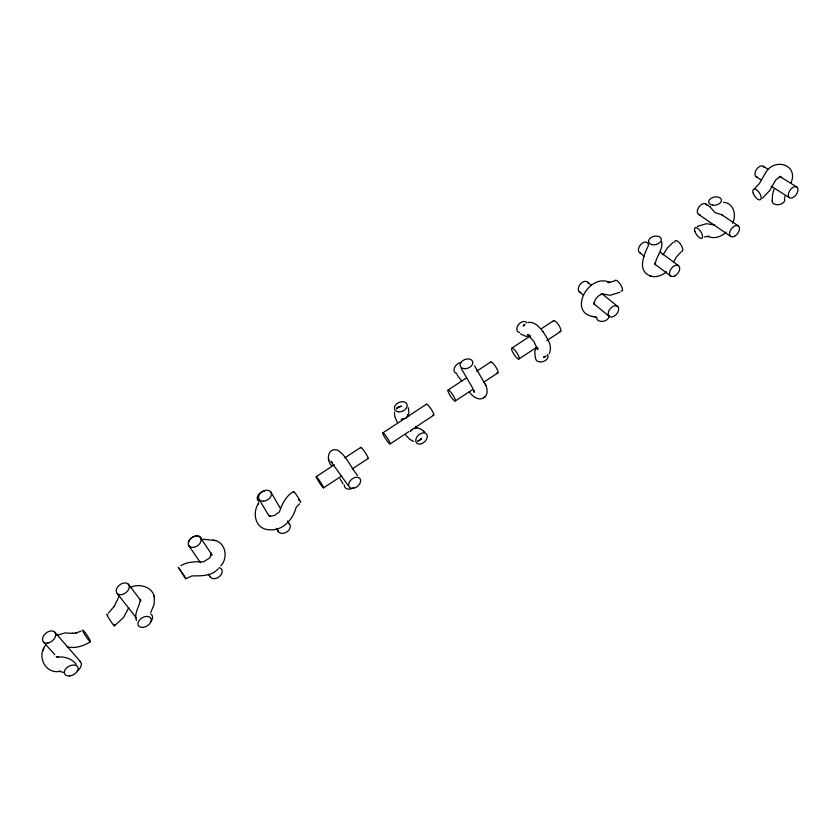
<?xml version="1.0" encoding="UTF-8"?>
<svg xmlns="http://www.w3.org/2000/svg" width="840" height="840" viewBox="0 0 840 840"><rect width="100%" height="100%" fill="white"/><g stroke="black" fill="none" stroke-linecap="round" stroke-linejoin="round"><path stroke-width="1.26" d="M258.51 502.845L258.416 504.094L258.552 503.286C252.042 512.883 255.14 528.749 268.454 529.715C282.544 531.52 292.95 519.509 296.237 507.15L299.565 503.8M394.433 412.125L394.758 416.462L397.268 422.31M474.149 390.59L474.233 392.322L472.406 387.597L461.181 368.351M300.111 501.806C303.513 505.376 292.677 488.607 294.031 492.534M784.76 197.589L784.99 196.161M648.669 244.839C644.332 254.352 636.3 270.732 650.643 276.108M45.969 644.837C36.141 655.662 45.276 674.625 60.218 671.286L59.388 671.234L63.504 672.462M537.841 347.644L537.548 349.398L533.988 341.607L527.656 334.551L529.798 335.265M128.73 607.772L123.543 617.484L114.523 625.8M791.101 182.732C798.714 164.283 774.039 157.5 765.576 172.788M150.759 612.528L154.161 604.244L154.34 597.376M774.06 189.284L772.548 194.439L772.223 201.023M732.533 223.157C736.922 215.397 733.614 202.755 723.502 202.303M43.019 650.664L43.271 650.055M43.764 648.827L43.985 648.291M673.9 261.524L676.242 257.187L680.841 252.242M663.033 254.846L667.443 247.936L673.228 242.214M549.213 353.735C553.067 346.132 547.134 337.974 543.029 331.779M536.434 347.498L534.797 351.425L535.269 357.599M119.081 596.316L114.167 606.596L114.408 606.102L108.433 613.095M220.878 565.835C228.123 558.117 225.992 543.05 214.883 540.372M765.65 172.683L759.433 183.509L754.887 188.349M421.05 438.869L421.449 438.375L420.242 439.814M762.447 198.209L769.828 190.365L775.677 180.096L780.066 176.642L796.887 187.026A6.5 3.822 -55.1 0 1 793.989 196.917A6.5 3.822 -55.1 0 1 788.582 193.095A6.5 3.822 -55.1 0 1 796.887 187.026M524.328 324.776L523.226 326.088L524.654 324.356M406.497 417.659L408.901 413.332L408.314 407.747M396.701 408.923C396.396 407.221 403.578 405.846 400.554 406.392M421.292 438.554L420.483 439.519L421.449 438.375M484.659 397.131C488.271 394.023 487.4 388.605 485.594 384.752M218.264 568.764C211.481 576.45 201.138 575.788 192.024 575.915L185.724 578.707L178.259 567.304L181.335 571.589M726.201 232.05C721.508 236.722 713.948 239.421 707.721 236.24L708.614 236.471L704.529 236.859M403.757 419.013L401.279 419.517L405.909 418.12M469.151 391.808C472.437 396.165 478.58 401.51 484.113 397.562M405.52 418.446L406.896 417.333M524.013 325.132L524.937 324.387M545.339 356.496L546.21 355.793M396.648 408.135L398.664 406.802L401.583 406.287M420.641 439.32L418.226 441.147M483.756 397.845L485.016 396.837M412.031 429.524L410.298 431.204L413.532 428.411L417.9 427.969L421.638 429.597L424.736 432.222M666.488 271.793C662.014 275.635 655.525 278.04 649.761 275.846M293.654 491.484C285.999 495.884 282.167 503.874 279.457 511.77L274.712 515.382L270.942 516.212L268.464 515.267L269.031 515.96M323.558 487.882A6.71 0.578 56.6 0 0 318.581 479.367A6.71 0.578 56.6 0 0 317.51 479.567A6.71 0.578 56.6 0 0 323.558 487.882L341.659 475.944M352.264 468.941L368.099 458.504M390.117 443.971A6.636 0.956 56.6 0 0 385.497 435.351A6.636 0.956 56.6 0 0 383.891 435.918A6.636 0.956 56.6 0 0 390.117 443.971L408.87 431.603M415.096 427.497L433.681 415.233M455.228 401.016A6.562 1.312 56.6 0 0 450.933 392.312A6.562 1.312 56.6 0 0 448.812 393.215A6.562 1.312 56.6 0 0 455.228 401.016L472.542 389.592M483.704 382.231L497.837 372.907M518.91 359.006A6.489 1.659 56.6 0 0 514.941 350.207A6.489 1.659 56.6 0 0 512.327 351.445A6.489 1.659 56.6 0 0 518.91 359.006L536.855 347.161M546.767 340.62L560.606 331.495M316.207 476.669L334.341 464.751M344.967 457.769L360.822 447.353M382.882 432.863L403.736 419.16M407.883 416.43L426.51 404.187M448.077 390.012L466.442 377.947M476.595 371.28L490.76 361.977M511.865 348.106L529.83 336.305M541.748 328.471L553.613 320.67M90.395 641.718C83.633 646.118 75.212 648.679 67.179 646.916M419.717 440.066L417.375 441.021M180.831 565.761C187.666 561.414 195.762 561.666 203.427 561.865L209.465 558.127L211.407 554.274L211.271 555.072L211.218 553.235L211.449 554.683L210.966 553.119L211.628 554.138L211.26 553.739M81.07 631.071L75.957 633.077L76.545 632.929L71.904 633.328L72.723 633.444L65.121 632.888L56.973 635.313M619.868 292.268L610.271 295.25L601.944 293.937L602.826 294.2L600.695 294.504L601.346 294.294C597.429 295.911 593.827 300.048 594.3 304.469L594.122 303.618L594.605 304.521M613.725 281.096L609.095 282.502L609.945 282.492C588.336 272.129 566.118 314.695 595.55 316.858L594.71 316.575L595.634 316.943M697.263 226.422L706.514 223.681L714.63 224.994M130.19 587.601C139.293 582.792 153.405 586.876 154.518 598.238M530.303 336L525.84 336.336L520.506 333.9M545.664 356.664L543.449 357.168L544.488 357.01M528.224 322.476C534.797 321.405 539.616 327.348 543.175 331.979M414.246 428.61L415.548 428.505M591.938 316.481L593.418 316.565M215.68 540.593L203.018 539.196M213.266 539.921L214.011 540.13M651.063 276.224L651.913 276.476M602.353 294.063L603.236 294.336M413.616 441.462L409.689 439.288L405.237 434.49M779.615 176.369L780.476 176.757M721.739 214.736L722.683 215.04L715.05 212.646L710.199 207.071M332.462 462.525L330.844 461.391L348.338 485.719M763.329 166.299L768.023 169.197M756.137 176.747L760.788 179.676M771.162 186.186L789.443 197.684M705.758 203.952L710.294 207.018M722.253 215.082L738.224 225.845M698.618 214.421L730.821 236.534M357.609 475.534C350.679 467.429 346.899 456.173 337.743 450.198C327.757 446.891 325.826 460.362 331.748 465.854M660.208 252.158L678.29 265.514M639.891 252.893L644.238 256.158M655.673 264.747L670.95 276.224M587.654 282.145L591.014 284.875M602.942 294.536L617.747 306.526A6.531 4.179 -50.1 0 1 613.83 316.365A6.531 4.179 -50.1 0 1 608.633 311.304A6.531 4.179 -50.1 0 1 617.747 306.526M579.222 291.69L583.401 295.134M594.395 304.195L609.074 316.292M56.973 657.079L56.248 656.471L58.244 657.101L57.414 657.038C64.355 656.387 71.925 658.56 76.209 664.346M423.581 431.12L424.337 431.844M654.801 264.107L655.19 264.789C655.557 256.757 663.4 250.194 661.626 241.469M140.816 600.337L140.333 599.445C139.776 606.428 133.707 613 136.479 620.582M43.407 641.897L54.768 654.654M54.747 632.163L80.42 661.637M416.861 427.949L415.506 426.342M456.929 374.682L461.769 381.066M117.254 593.544L136.3 617.936M128.226 584.073L140.291 599.855M298.337 499.401L299.019 500.356M188.759 545.591L200.529 562.8M208.373 574.276L210.158 576.891M200.613 537.831A7.088 4.935 -33.7 0 1 194.061 547.26A7.088 4.935 -33.7 0 1 189.409 540.078A7.088 4.935 -33.7 0 1 200.613 537.831L212.173 555.125M182.102 572.733L184.222 576.03M340.032 478.821L343.077 483.903M184.769 576.901L185.808 578.76M259.182 499.485L268.642 515.361M276.381 528.35L278.387 531.72M270.764 491.904L280.592 508.778M287.647 520.894L289.611 524.286M474.579 365.81L485.93 385.539M408.86 416.157L407.957 414.33M485.121 383.628L485.415 384.321M328.398 458.671L328.598 459.27M328.776 459.816L328.965 460.362M153.993 595.739L154.182 596.642M79.653 660.996A7.266 4.998 -40.3 0 1 77.207 670.981M114.124 624.519A6.941 0.651 56.6 0 1 112.875 624.173A6.941 0.651 56.6 0 1 107.793 616.497A6.941 0.651 56.6 0 1 107.825 614.975M150.728 613.977A7.056 4.977 -37.5 0 1 150.759 621.758M188.643 542.178A6.888 4.736 -32.5 0 1 195.29 535.983A6.888 4.736 -32.5 0 1 201.243 539.238M219.166 567.63A6.888 4.925 -34.3 0 1 219.681 576.387A6.888 4.925 -34.3 0 1 209.78 576.082M258.993 501.417A6.741 4.683 -35.7 0 1 257.849 495.726A6.741 4.683 -35.7 0 1 264.338 491.075M288.96 523.604A6.741 4.872 -30.9 0 1 286.356 532.277A6.741 4.872 -30.9 0 1 277.746 530.019M353.661 487.673A6.615 4.799 -27.3 0 1 347.245 488.911A6.615 4.799 -27.3 0 1 344.348 484.921M360.801 447.93A6.657 0.83 56.6 0 1 365.264 452.634A6.657 0.83 56.6 0 1 367.479 458.157M426.363 404.407A6.583 1.197 56.6 0 1 431.56 409.773A6.583 1.197 56.6 0 1 432.957 414.971M456.939 373.506A6.458 4.421 -45.2 0 1 454.419 367.889A6.458 4.421 -45.2 0 1 461.118 362.481M490.55 362.229A6.51 1.544 56.6 0 1 496.052 367.3A6.51 1.544 56.6 0 1 496.997 372.729M547.565 354.575A6.405 4.494 -17.6 0 1 543.165 361.599A6.405 4.494 -17.6 0 1 535.595 358.312M519.572 332.556A6.405 4.316 -48 0 1 518.448 324.723A6.405 4.316 -48 0 1 526.953 322.875M553.245 321.468A6.447 1.88 56.6 0 1 558.789 325.206A6.447 1.88 56.6 0 1 559.661 331.391M609.137 315.83A6.363 4.378 -15 0 1 602.522 321.394A6.363 4.378 -15 0 1 596.715 317.016M614.639 281.169A6.374 2.195 56.6 0 1 620.456 284.466A6.374 2.195 56.6 0 1 621.033 290.966M580.776 292.446A6.374 4.2 -50.4 0 1 580.356 284.036A6.374 4.2 -50.4 0 1 588.483 283.616M674.709 242.329A6.311 2.499 56.6 0 1 680.222 243.758A6.311 2.499 56.6 0 1 681.629 251.444M640.689 253.186A6.353 4.085 -52.5 0 1 640.584 244.661A6.353 4.085 -52.5 0 1 648.375 244.419M700.245 214.82A6.342 3.969 -54.2 0 1 698.796 207.091A6.342 3.969 -54.2 0 1 706.787 205.191M784.381 198.66A6.332 4.001 -9.6 0 1 778.754 204.645A6.332 4.001 -9.6 0 1 772.422 200.193M757.68 177.177A6.342 3.843 -55.6 0 1 756.546 169.334A6.342 3.843 -55.6 0 1 764.264 167.57M655.063 262.92L655.011 263.623L655.116 262.868M594.248 302.558L594.195 303.23L594.279 302.484M140.542 600.505L140.448 601.314L140.542 600.505M780.066 176.642L779.321 176.935L781.064 176.568L780.087 176.6M270.197 516.159L269.483 516.023L270.228 516.243M608.591 282.576L607.708 282.324L608.591 282.576M537.621 349.409L537.453 348.369L537.548 349.398M69.689 675.927A7.476 4.809 -27.7 0 0 77.92 667.128A7.476 4.809 -27.7 0 0 66.118 668.399A7.476 4.809 -27.7 0 0 69.689 675.927M83.538 632.425A6.972 0.798 56.6 0 0 90.184 641.707A6.972 0.798 56.6 0 0 85.911 633.57A6.972 0.798 56.6 0 0 83.538 632.425M47.922 643.051A7.476 5.019 -39.5 0 0 55.293 632.961A7.476 5.019 -39.5 0 0 44.048 635.114A7.476 5.019 -39.5 0 0 47.922 643.051M142.832 627.385A7.266 4.777 -30.2 0 0 151.095 618.712A7.266 4.777 -30.2 0 0 139.871 619.605A7.266 4.777 -30.2 0 0 142.832 627.385M121.863 594.583A7.266 4.987 -36.8 0 0 128.804 584.829A7.266 4.987 -36.8 0 0 117.579 587.045A7.266 4.987 -36.8 0 0 121.863 594.583M263.445 501.175A6.93 4.872 -30.4 0 0 271.183 492.671A6.93 4.872 -30.4 0 0 260.305 493.28A6.93 4.872 -30.4 0 0 263.445 501.175M353.64 488.24A6.804 4.589 -39.2 0 0 360.297 479.052A6.804 4.589 -39.2 0 0 350.028 481.026A6.804 4.589 -39.2 0 0 353.64 488.24M398.559 411.852A6.71 4.704 -23.7 0 0 407.148 404.691A6.71 4.704 -23.7 0 0 396.732 403.83A6.71 4.704 -23.7 0 0 398.559 411.852M421.386 443.73A6.699 4.505 -42.3 0 0 426.626 434.144A6.699 4.505 -42.3 0 0 416.567 437.588A6.699 4.505 -42.3 0 0 421.386 443.73M464.31 368.687A6.625 4.599 -20.6 0 0 472.773 361.809A6.625 4.599 -20.6 0 0 462.305 360.948A6.625 4.599 -20.6 0 0 464.31 368.687M652.124 244.692A6.51 4.242 -13.3 0 0 661.322 239.285A6.51 4.242 -13.3 0 0 651.325 237.353A6.51 4.242 -13.3 0 0 652.124 244.692M674.835 275.909A6.51 4.064 -52 0 0 678.93 266.017A6.51 4.064 -52 0 0 670.058 270.659A6.51 4.064 -52 0 0 674.835 275.909M712.551 205.202A6.5 4.116 -11.5 0 0 721.445 199.794A6.5 4.116 -11.5 0 0 711.207 198.198A6.5 4.116 -11.5 0 0 712.551 205.202M694.859 231.399A6.29 2.594 56.6 0 0 701.904 238.277A6.29 2.594 56.6 0 0 698.817 229.257A6.29 2.594 56.6 0 0 694.859 231.399M734.549 236.303A6.5 3.938 -53.7 0 0 738.812 226.38A6.5 3.938 -53.7 0 0 730.17 230.874A6.5 3.938 -53.7 0 0 734.549 236.303M753.197 193.168A6.216 2.877 56.6 0 0 760.4 199.689A6.216 2.877 56.6 0 0 757.449 190.554A6.216 2.877 56.6 0 0 753.197 193.168"/></g></svg>
